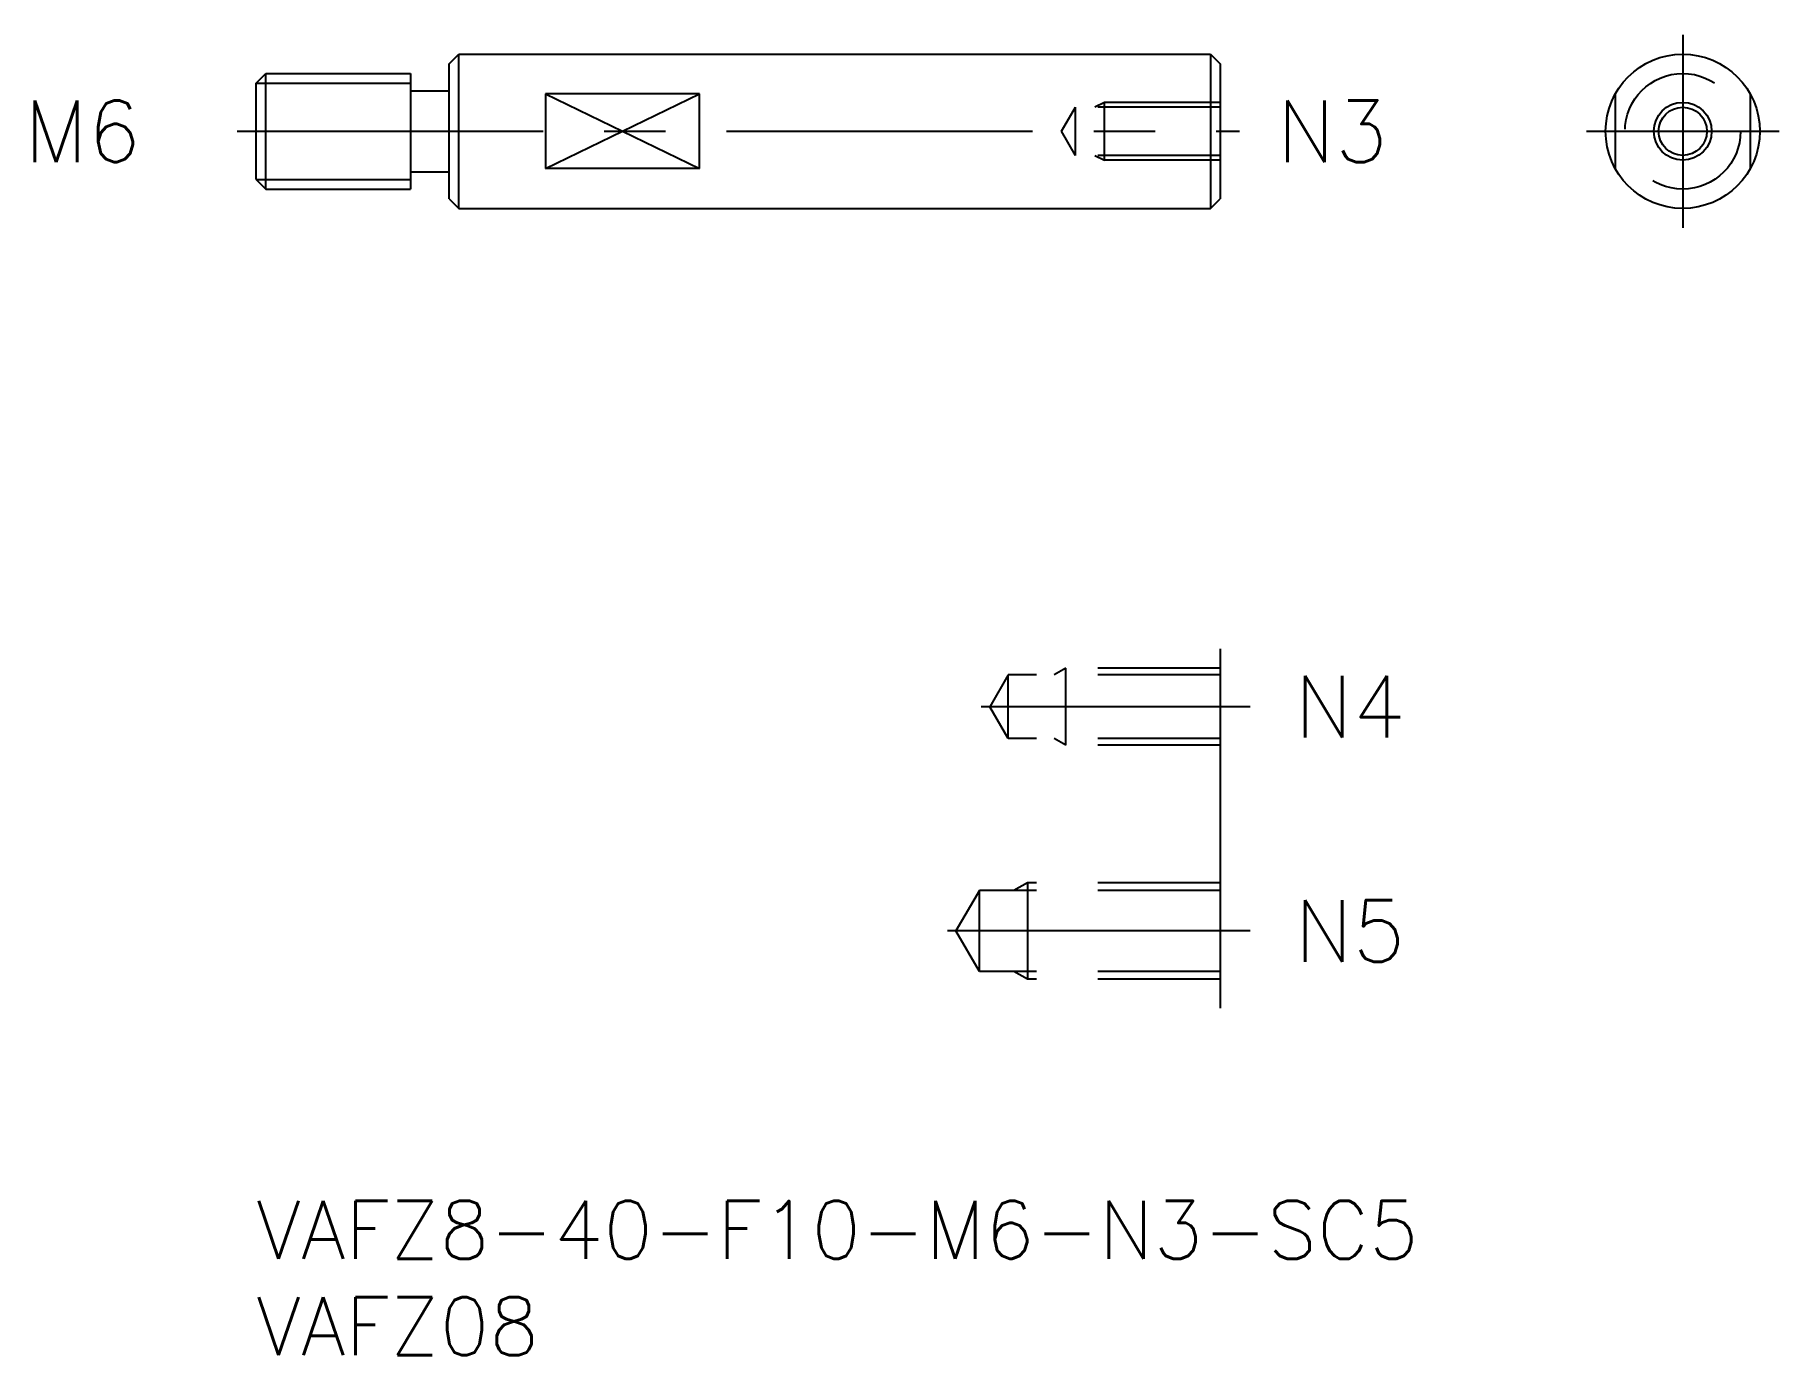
# Model space of a CAD drawing. Extents: x -11.5 to 79, y -8 to 60.5.
import ezdxf
from ezdxf.enums import TextEntityAlignment as Align

# ---------------------------------------------------------------- set-up
doc = ezdxf.new("R2010")
doc.units = 0
doc.header["$LTSCALE"] = 0.5
doc.linetypes.add('CENTER', pattern=[50.8, 31.75, -6.35, 6.35, -6.35])
doc.linetypes.add('DASHED', pattern=[19.05, 12.7, -6.35])
doc.layers.get('0').update_dxf_attribs({"linetype": 'CONTINUOUS'})
for name, color, linetype in [('MSM_CENTER', 1, 'CENTER'), ('MSM_CONTINUOUS', 7, 'CONTINUOUS'), ('MSM_DASHED', 4, 'DASHED'), ('MSM_NARROW', 5, 'CONTINUOUS'), ('MSM_PART_NUMBER', 7, 'CONTINUOUS')]:
    doc.layers.add(name, color=color, linetype=linetype)
doc.styles.get("Standard").update_dxf_attribs({"font": 'txt.shx', "height": 3, "bigfont": 'bigfont.shx'})

# ---------------------------------------------------------------- blocks, each defined once
blk = doc.blocks.new('*U4')
at = {"layer": 'MSM_PART_NUMBER'}
blk.add_text('VAFZ8-40-F10-M6-N3-SC5', height=3, dxfattribs=at).set_placement((0, -3))
blk = doc.blocks.new('*U5')
at = {"layer": 'MSM_PART_NUMBER'}
blk.add_text('VAFZ08', height=3, dxfattribs=at).set_placement((0, -8))

msp = doc.modelspace()

# ---------------------------------------------------------------- linework, layer by layer
msp.add_line((50, 57.216), (50, 57.216))
at = {"layer": 'MSM_CENTER'}
for p, q in [((74, 60.466), (74, 50.466)), ((-1, 55.466), (51, 55.466)), ((69, 55.466), (79, 55.466)), ((51.558, 25.625), (37.605, 25.625)), ((51.558, 14), (35.855, 14))]:
    msp.add_line(p, q, dxfattribs=at)
at = {"layer": 'MSM_CONTINUOUS'}
for p, q in [((10, 58.966), (10.5, 59.466)), ((10, 51.966), (10, 58.966)), ((10.5, 59.466), (49.5, 59.466)), ((10.5, 51.466), (10.5, 59.466)), ((49.5, 59.466), (49.5, 51.466)), ((49.5, 59.466), (50, 58.966)), ((50, 58.966), (50, 51.966)), ((0, 57.966), (0.5, 58.466)), ((0, 52.966), (0, 57.966)), ((0.5, 58.466), (8, 58.466)), ((0.5, 52.466), (0.5, 58.466)), ((8, 58.466), (8, 52.466)), ((8, 57.566), (10, 57.566)), ((15, 57.403), (15, 53.53)), ((23, 57.403), (15, 57.403)), ((23, 53.53), (23, 57.403)), ((23, 53.53), (15, 53.53)), ((0, 52.966), (0.5, 52.466)), ((8, 53.366), (10, 53.366)), ((0.5, 52.466), (8, 52.466)), ((10, 51.966), (10.5, 51.466)), ((49.5, 51.466), (50, 51.966)), ((10.5, 51.466), (49.5, 51.466)), ((50, 28.625), (50, 10))]:
    msp.add_line(p, q, dxfattribs=at)
for radius in [4, 1.25]:
    msp.add_circle((74, 55.466), radius, dxfattribs=at)
at = {"layer": 'MSM_DASHED'}
for p, q in [((70.5, 57.403), (70.5, 53.53)), ((77.5, 57.403), (77.5, 53.53)), ((41.778, 55.466), (42.5, 56.716)), ((50, 56.716), (42.5, 56.716)), ((42.5, 54.216), (42.5, 56.716)), ((44, 56.966), (43.5, 56.716)), ((50, 56.966), (44, 56.966)), ((44, 53.966), (44, 56.966)), ((42.5, 54.216), (41.778, 55.466)), ((50, 54.216), (42.5, 54.216)), ((43.5, 54.216), (44, 53.966)), ((50, 53.966), (44, 53.966)), ((39, 27.275), (38.047, 25.625)), ((39, 23.975), (39, 27.275)), ((50, 27.275), (39, 27.275)), ((42, 27.625), (41.394, 27.275)), ((42, 23.625), (42, 27.625)), ((50, 27.625), (42, 27.625)), ((39, 23.975), (38.047, 25.625)), ((50, 23.975), (39, 23.975)), ((42, 23.625), (41.394, 23.975)), ((50, 23.625), (42, 23.625)), ((40, 16.5), (39.307, 16.1)), ((50, 16.5), (40, 16.5)), ((40, 16.5), (40, 11.5)), ((37.51, 16.1), (36.297, 14)), ((50, 16.1), (37.51, 16.1)), ((37.51, 11.9), (37.51, 16.067)), ((37.51, 11.9), (36.297, 14)), ((50, 11.9), (37.51, 11.9)), ((40, 11.5), (39.307, 11.9)), ((50, 11.5), (40, 11.5))]:
    msp.add_line(p, q, dxfattribs=at)
msp.add_circle((74, 55.466), 3, dxfattribs=at)
at = {"layer": 'MSM_NARROW'}
for p, q in [((0, 57.966), (8, 57.966)), ((15, 53.53), (23, 57.403)), ((15, 57.403), (23, 53.53)), ((0, 52.966), (8, 52.966))]:
    msp.add_line(p, q, dxfattribs=at)
msp.add_circle((74, 55.466), 1.5, dxfattribs=at)

# ---------------------------------------------------------------- block references
at = {"layer": 'MSM_CONTINUOUS'}
for name in ['*U4', '*U5']:
    msp.add_blockref(name, (0, 0), dxfattribs=at)

# ---------------------------------------------------------------- texts
msp.add_text('M6', height=3.2, dxfattribs=at).set_placement((-6, 55.466), align=Align.MIDDLE_RIGHT)
for s, p in [('N3', (52.943, 55.466)), ('N4', (53.858, 25.625)), ('N5', (53.858, 14))]:
    msp.add_text(s, height=3.2, dxfattribs=at).set_placement(p, align=Align.MIDDLE_LEFT)

doc.saveas('drawing.dxf')
